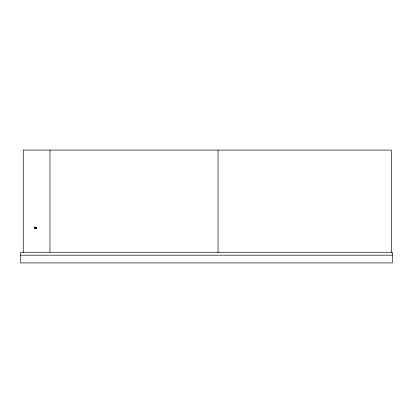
<?xml version="1.0" encoding="UTF-8"?>
<svg xmlns="http://www.w3.org/2000/svg" width="413" height="413" viewBox="0 0 413 413"><rect width="100%" height="100%" fill="white"/><g stroke="black" fill="none" stroke-linecap="round" stroke-linejoin="round"><path stroke-width="0.62" d="M34.274 228.234L34.795 227.042L36.117 227.542L35.869 228.735L34.274 228.234L35.869 228.735M34.547 228.234L34.795 227.042M35.719 228.141L36.37 227.961L36.416 228.554L35.719 228.141L36.117 227.542M36.076 228.554L35.9 227.94M36.055 228.306L36.37 227.961M20.65 255.177L392.35 255.177L392.35 252.266L20.65 252.266L20.65 262.931L392.293 262.931L392.293 255.177M35.983 227.997L36.52 228.059M35.786 227.997L36.179 228.059M35.993 228.141L36.54 228.306M34.522 227.042L35.843 227.542M35.926 228.281L36.416 228.554M35.817 228.337L36.225 228.652M391.354 252.596L391.354 150.069L23.262 150.069L23.262 252.596M218.043 150.069L218.043 252.596M49.963 150.069L49.963 252.266"/></g></svg>
